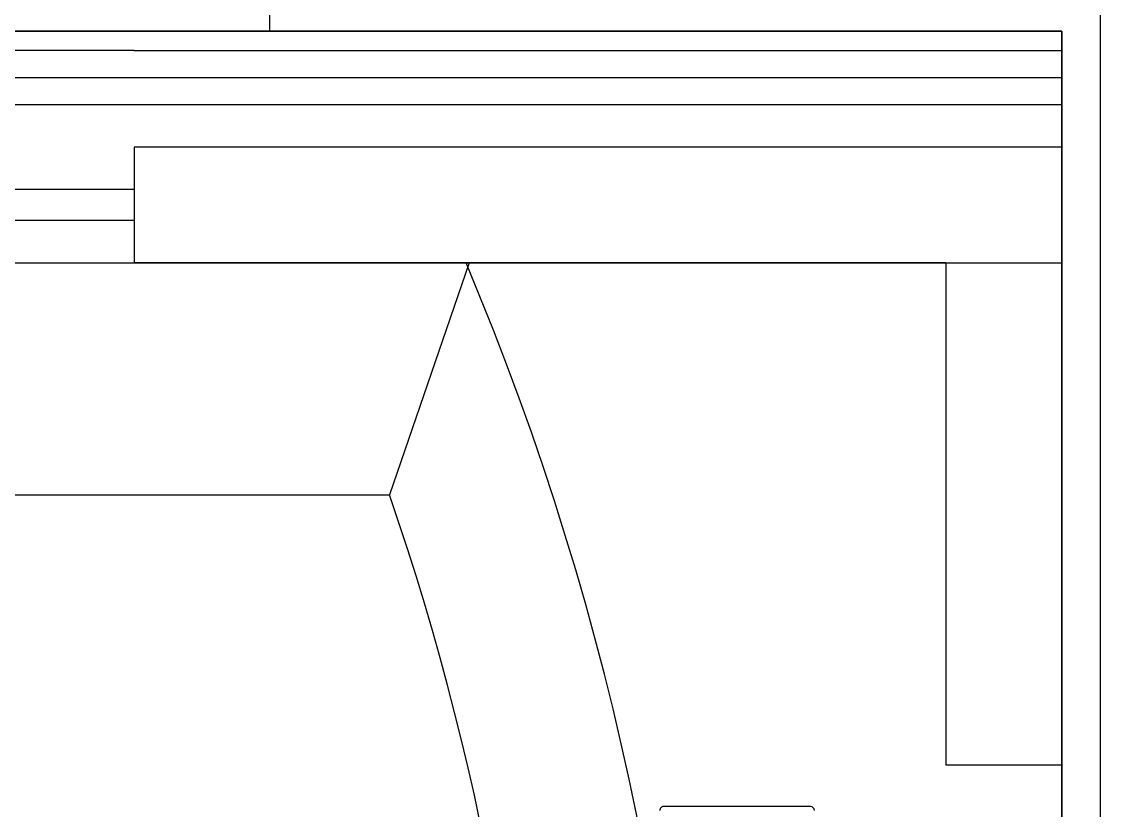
# Model space of a CAD drawing. Header units: millimetres. Extents: x 863 to 5283, y 810 to 2397.
# Drawn here: x 3088.3 to 3116.21, y 1288.34 to 1308.77 of the extents above; entities that cross this region are included whole.
import ezdxf

# ---------------------------------------------------------------- set-up
doc = ezdxf.new("R2010")
doc.units = ezdxf.units.MM
for name, color, linetype in [('Płytki', 254, 'Continuous'), ('Wbudowane', 175, 'Continuous'), ('Ściany', 7, 'Continuous')]:
    doc.layers.add(name, color=color, linetype=linetype)

# ---------------------------------------------------------------- blocks, each defined once
blk = doc.blocks.new('Z$W@#9123')
blk.add_line((0, 46.403), (0, 42.603))
for centre, start, end in [((0.1, 46.403), 90, 180), ((0.1, 42.603), 180, 270)]:
    blk.add_arc(centre, 0.1, start, end)
blk = doc.blocks.new('Z$W@#8064')
for p, q in [((64, 160), (64, 0)), ((70, 160), (70, 0)), ((58, 120.111), (58, 17.396)), ((64, 15.33, 3.975), (58, 17.396, 1.934)), ((0, 0), (70, 0))]:
    blk.add_line(p, q)
for radius, start, end in [(70.81, 251.13073, 289.03951), (74.81, 247.27422, 292.89111)]:
    blk.add_arc((34.901, 84.332, 3.975), radius, start, end)
blk = doc.blocks.new('Z$W@#25186')
for p, q in [((0, 4.5), (0, 20.5)), ((0, 20.5), (3, 20.5)), ((3, 7.5), (3, 20.5)), ((3, 7.5), (24, 7.5)), ((24, 4.5), (24, 7.5)), ((24, 6.4), (60, 6.4)), ((24, 5.6), (60, 5.6)), ((0, 4.5), (24, 4.5)), ((60, 3.4), (0, 3.4)), ((0, 3.4), (0, 2)), ((59, 2.7), (0, 2.7)), ((24, 2), (0, 2)), ((24, 2), (115.8, 2))]:
    blk.add_line(p, q)

msp = doc.modelspace()

# ---------------------------------------------------------------- linework, layer by layer
at = {"layer": 'Płytki'}
for p, q in [((3094.71, 1388.017), (3094.71, 1308.517)), ((3094.71, 1388.017), (3094.71, 1308.517)), ((3094.71, 1308.517), (2936.71, 1308.517)), ((3115.21, 1308.517), (3094.71, 1308.517)), ((3115.21, 1308.517), (3115.21, 1238.517))]:
    msp.add_line(p, q, dxfattribs=at)
at = {"layer": 'Ściany'}
msp.add_line((3116.21, 1237.517), (3116.21, 1474.817), dxfattribs=at)

# ---------------------------------------------------------------- block references
at = {"layer": 'Wbudowane'}
for name, p, rotation in [('Z$W@#25186', (3115.21, 1310.017), 180), ('Z$W@#8064', (3115.21, 1238.517), 90), ('Z$W@#9123', (3062.307, 1288.442), -90.00000000000001)]:
    msp.add_blockref(name, p, dxfattribs=dict(at, rotation=rotation))

doc.saveas('drawing.dxf')
